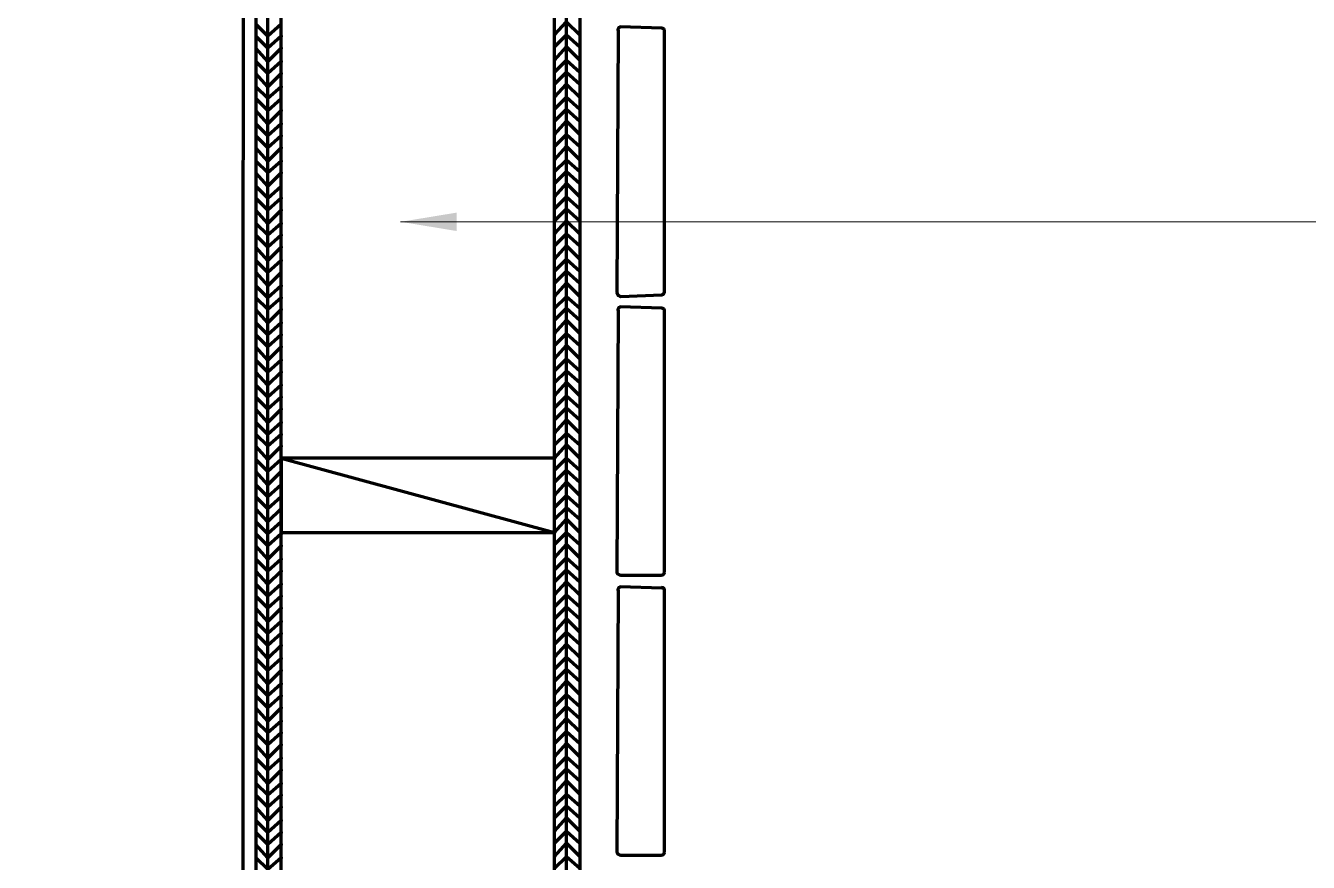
# Model space of a CAD drawing. Extents: x 261 to 424, y 0 to 368.
# Drawn here: x 338.28 to 364.05, y 269.79 to 286.6 of the extents above; entities that cross this region are included whole.
import ezdxf

# ---------------------------------------------------------------- set-up
doc = ezdxf.new("R2010")
doc.units = 0
doc.header["$MEASUREMENT"] = 0
for name, color, linetype, lineweight in [('Dt-Line 1', 9, 'Continuous', 0), ('Dt-Line 3', 7, 'Continuous', 15), ('Dt-Text', 121, 'Continuous', 20)]:
    doc.layers.add(name, color=color, linetype=linetype, lineweight=lineweight)
doc.styles.get("Standard").update_dxf_attribs({"font": 'Arial.ttf'})
doc.dimstyles.new('1 Inch', dxfattribs={"dimtxt": 1.09375, "dimasz": 1.125, "dimexe": 1.125, "dimexo": 0.5625, "dimgap": 0.84375, "dimtad": 1, "dimdec": 4, "dimzin": 3, "dimdsep": 46, "dimlunit": 4, "dimtxsty": 'Standard', "dimblk": 'ARCHTICK', "dimcen": 0.5625, "dimdle": 1.125, "dimclrd": 253, "dimclre": 253, "dimclrt": 256, "dimadec": 0, "dimazin": 0, "dimtfac": 0.6, "dimtdec": 4, "dimtix": 1, "dimtmove": 2, "dimatfit": 0, "dimfxl": 1, "dimfrac": 1, "dimtolj": 1, "dimtzin": 0, "dimlwd": 9, "dimlwe": 9, "dimarcsym": 0})

# ---------------------------------------------------------------- blocks, each defined once
blk = doc.blocks.new('_ArchTick')
at = {"color": 0, "linetype": 'ByBlock', "const_width": 0.15}
blk.add_lwpolyline([(-0.5, -0.5), (0.5, 0.5)], dxfattribs=at)

msp = doc.modelspace()

# ---------------------------------------------------------------- linework, layer by layer
at = {"layer": 'Dt-Line 1', "linetype": 'Continuous', "lineweight": 158}
for points in [[(342.90332, 254.68235), (343.14332, 254.92235), (342.90332, 255.16232), (343.14332, 255.42901), (343.14332, 323.16232), (342.90332, 323.40235), (361.67666, 323.42901)], [(349.14332, 59.16233), (349.14332, 323.16232), (348.90332, 322.92235), (348.90332, 322.92235)], [(348.90332, 286.41565), (349.14332, 286.68235), (349.40999, 286.41565), (349.40999, 286.41565)], [(343.40999, 286.62899), (343.14332, 286.38899), (342.90332, 286.62899)], [(343.40999, 286.38899), (343.14332, 286.14901), (342.90332, 286.38899)], [(348.90332, 286.17568), (349.14332, 286.41565), (349.40999, 286.17568), (349.40999, 286.17568)], [(343.40999, 286.14901), (343.14332, 285.88232), (342.90332, 286.14901)], [(348.90332, 285.90899), (349.14332, 286.17568), (349.40999, 285.90899), (349.40999, 285.90899)], [(343.40999, 285.88232), (343.14332, 285.64232), (342.90332, 285.88232)], [(348.90332, 285.66899), (349.14332, 285.90899), (349.40999, 285.66899), (349.40999, 285.66899)], [(343.40999, 285.64232), (343.14332, 285.37568), (342.90332, 285.64232)], [(348.90332, 285.42901), (349.14332, 285.66899), (349.40999, 285.42901), (349.40999, 285.42901)], [(343.40999, 285.37568), (343.14332, 285.13565), (342.90332, 285.37568)], [(348.90332, 285.16232), (349.14332, 285.42901), (349.40999, 285.16232), (349.40999, 285.16232)], [(342.90332, 285.13565), (343.14332, 284.89568), (343.40999, 285.13565)], [(348.90332, 284.92235), (349.14332, 285.16232), (349.40999, 284.92235), (349.40999, 284.92235)], [(343.40999, 284.89568), (343.14332, 284.62899), (342.90332, 284.89568)], [(348.90332, 284.68235), (349.14332, 284.92235), (349.40999, 284.68235), (349.40999, 284.68235)], [(343.40999, 284.62899), (343.14332, 284.38899), (342.90332, 284.62899)], [(348.90332, 284.41565), (349.14332, 284.68235), (349.40999, 284.41565), (349.40999, 284.41565)], [(343.40999, 284.38899), (343.14332, 284.14901), (342.90332, 284.38899)], [(348.90332, 284.17568), (349.14332, 284.41565), (349.40999, 284.17568), (349.40999, 284.17568)], [(343.40999, 284.14901), (343.14332, 283.88232), (342.90332, 284.14901)], [(348.90332, 283.90899), (349.14332, 284.17568), (349.40999, 283.90899), (349.40999, 283.90899)], [(343.40999, 283.88232), (343.14332, 283.64232), (342.90332, 283.88232)], [(348.90332, 283.66899), (349.14332, 283.90899), (349.40999, 283.66899), (349.40999, 283.66899)], [(343.40999, 283.64232), (343.14332, 283.37568), (342.90332, 283.64232)], [(348.90332, 283.42901), (349.14332, 283.66899), (349.40999, 283.42901), (349.40999, 283.42901)], [(342.90332, 283.37568), (343.14332, 283.13565), (343.40999, 283.37568)], [(348.90332, 283.16232), (349.14332, 283.42901), (349.40999, 283.16232), (349.40999, 283.16232)], [(343.40999, 283.13565), (343.14332, 282.89568), (342.90332, 283.13565)], [(348.90332, 282.92235), (349.14332, 283.16232), (349.40999, 282.92235), (349.40999, 282.92235)], [(343.40999, 282.89568), (343.14332, 282.62899), (342.90332, 282.89568)], [(348.90332, 282.68235), (349.14332, 282.92235), (349.40999, 282.68235), (349.40999, 282.68235)], [(343.40999, 282.62899), (343.14332, 282.38899), (342.90332, 282.62899)], [(348.90332, 282.41565), (349.14332, 282.68235), (349.40999, 282.41565), (349.40999, 282.41565)], [(343.40999, 282.38899), (343.14332, 282.14901), (342.90332, 282.38899)], [(348.90332, 282.17568), (349.14332, 282.41565), (349.40999, 282.17568), (349.40999, 282.17568)], [(343.40999, 282.14901), (343.14332, 281.88232), (342.90332, 282.14901)], [(348.90332, 281.90899), (349.14332, 282.17568), (349.40999, 281.90899), (349.40999, 281.90899)], [(343.40999, 281.88232), (343.14332, 281.64232), (342.90332, 281.88232)], [(348.90332, 281.66899), (349.14332, 281.90899), (349.40999, 281.66899), (349.40999, 281.66899)], [(342.90332, 281.64232), (343.14332, 281.37568), (343.40999, 281.64232)], [(348.90332, 281.42901), (349.14332, 281.66899), (349.40999, 281.42901), (349.40999, 281.42901)], [(343.40999, 281.37568), (343.14332, 281.13565), (342.90332, 281.37568)], [(348.90332, 281.16232), (349.14332, 281.42901), (349.40999, 281.16232), (349.40999, 281.16232)], [(343.40999, 281.13565), (343.14332, 280.89568), (342.90332, 281.13565)], [(348.90332, 280.92235), (349.14332, 281.16232), (349.40999, 280.92235), (349.40999, 280.92235)], [(343.40999, 280.89568), (343.14332, 280.62899), (342.90332, 280.89568)], [(348.90332, 280.68235), (349.14332, 280.92235), (349.40999, 280.68235), (349.40999, 280.68235)], [(343.40999, 280.62899), (343.14332, 280.38899), (342.90332, 280.62899)], [(348.90332, 280.41565), (349.14332, 280.68235), (349.40999, 280.41565), (349.40999, 280.41565)], [(343.40999, 280.38899), (343.14332, 280.14901), (342.90332, 280.38899)], [(348.90332, 280.17568), (349.14332, 280.41565), (349.40999, 280.17568), (349.40999, 280.17568)], [(343.40999, 280.14901), (343.14332, 279.88232), (342.90332, 280.14901)], [(348.90332, 279.90899), (349.14332, 280.17568), (349.40999, 279.90899), (349.40999, 279.90899)], [(343.40999, 279.88232), (343.14332, 279.64232), (342.90332, 279.88232)], [(348.90332, 279.66899), (349.14332, 279.90899), (349.40999, 279.66899), (349.40999, 279.66899)], [(343.40999, 279.64232), (343.14332, 279.37568), (342.90332, 279.64232)], [(348.90332, 279.42901), (349.14332, 279.66899), (349.40999, 279.42901), (349.40999, 279.42901)], [(348.90332, 279.16232), (349.14332, 279.42901), (349.40999, 279.16232), (349.40999, 279.16232)], [(343.40999, 279.37568), (343.14332, 279.13565), (342.90332, 279.37568)], [(348.90332, 278.92235), (349.14332, 279.16232), (349.40999, 278.92235), (349.40999, 278.92235)], [(343.40999, 279.13565), (343.14332, 278.89568), (342.90332, 279.13565)], [(348.90332, 278.68235), (349.14332, 278.92235), (349.40999, 278.68235), (349.40999, 278.68235)], [(343.40999, 278.89568), (343.14332, 278.62899), (342.90332, 278.89568)], [(348.90332, 278.41565), (349.14332, 278.68235), (349.40999, 278.41565), (349.40999, 278.41565)], [(343.40999, 278.62899), (343.14332, 278.38899), (342.90332, 278.62899)], [(343.40999, 278.38899), (343.14332, 278.14901), (342.90332, 278.38899)], [(348.90332, 278.17568), (349.14332, 278.41565), (349.40999, 278.17568), (349.40999, 278.17568)], [(343.40999, 278.14901), (343.14332, 277.88232), (342.90332, 278.14901)], [(348.90332, 277.90899), (349.14332, 278.17568), (349.40999, 277.90899), (349.40999, 277.90899)], [(343.40999, 277.88232), (343.14332, 277.64232), (342.90332, 277.88232)], [(348.90332, 277.66899), (349.14332, 277.90899), (349.40999, 277.66899), (349.40999, 277.66899)], [(343.40999, 277.64232), (343.14332, 277.37568), (342.90332, 277.64232)], [(348.90332, 277.42901), (349.14332, 277.66899), (349.40999, 277.42901), (349.40999, 277.42901)], [(343.40999, 277.37568), (343.14332, 277.13565), (342.90332, 277.37568)], [(348.90332, 277.16232), (349.14332, 277.42901), (349.40999, 277.16232), (349.40999, 277.16232)], [(343.40999, 277.13565), (343.14332, 276.89568), (342.90332, 277.13565)], [(348.90332, 276.92235), (349.14332, 277.16232), (349.40999, 276.92235), (349.40999, 276.92235)], [(343.40999, 276.89568), (343.14332, 276.62899), (342.90332, 276.89568)], [(348.90332, 276.68235), (349.14332, 276.92235), (349.40999, 276.68235), (349.40999, 276.68235)], [(343.40999, 276.62899), (343.14332, 276.38899), (342.90332, 276.62899)], [(348.90332, 276.41565), (349.14332, 276.68235), (349.40999, 276.41565), (349.40999, 276.41565)], [(343.40999, 276.38899), (343.14332, 276.14901), (342.90332, 276.38899)], [(348.90332, 276.17568), (349.14332, 276.41565), (349.40999, 276.17568), (349.40999, 276.17568)], [(343.40999, 276.14901), (343.14332, 275.88232), (342.90332, 276.14901)], [(348.90332, 275.90899), (349.14332, 276.17568), (349.40999, 275.90899), (349.40999, 275.90899)], [(343.40999, 275.88232), (343.14332, 275.64232), (342.90332, 275.88232)], [(348.90332, 275.66899), (349.14332, 275.90899), (349.40999, 275.66899), (349.40999, 275.66899)], [(343.40999, 275.64232), (343.14332, 275.37568), (342.90332, 275.64232)], [(348.90332, 275.42901), (349.14332, 275.66899), (349.40999, 275.42901), (349.40999, 275.42901)], [(343.40999, 275.37568), (343.14332, 275.13565), (342.90332, 275.37568)], [(348.90332, 275.16232), (349.14332, 275.42901), (349.40999, 275.16232), (349.40999, 275.16232)], [(343.40999, 275.13565), (343.14332, 274.89568), (342.90332, 275.13565)], [(348.90332, 274.92235), (349.14332, 275.16232), (349.40999, 274.92235), (349.40999, 274.92235)], [(343.40999, 274.89568), (343.14332, 274.62899), (342.90332, 274.89568)], [(348.90332, 274.68235), (349.14332, 274.92235), (349.40999, 274.68235), (349.40999, 274.68235)], [(343.40999, 274.62899), (343.14332, 274.38899), (342.90332, 274.62899)], [(348.90332, 274.41565), (349.14332, 274.68235), (349.40999, 274.41565), (349.40999, 274.41565)], [(343.40999, 274.38899), (343.14332, 274.14901), (342.90332, 274.38899)], [(348.90332, 274.17568), (349.14332, 274.41565), (349.40999, 274.17568), (349.40999, 274.17568)], [(343.40999, 274.14901), (343.14332, 273.88232), (342.90332, 274.14901)], [(348.90332, 273.90899), (349.14332, 274.17568), (349.40999, 273.90899), (349.40999, 273.90899)], [(343.40999, 273.88232), (343.14332, 273.64232), (342.90332, 273.88232)], [(348.90332, 273.66899), (349.14332, 273.90899), (349.40999, 273.66899), (349.40999, 273.66899)], [(343.40999, 273.64232), (343.14332, 273.37568), (342.90332, 273.64232)], [(348.90332, 273.42901), (349.14332, 273.66899), (349.40999, 273.42901), (349.40999, 273.42901)], [(343.40999, 273.37568), (343.14332, 273.13565), (342.90332, 273.37568)], [(348.90332, 273.16232), (349.14332, 273.42901), (349.40999, 273.16232), (349.40999, 273.16232)], [(343.40999, 273.13565), (343.14332, 272.89568), (342.90332, 273.13565)], [(348.90332, 272.92235), (349.14332, 273.16232), (349.40999, 272.92235), (349.40999, 272.92235)], [(343.40999, 272.89568), (343.14332, 272.62899), (342.90332, 272.89568)], [(348.90332, 272.68235), (349.14332, 272.92235), (349.40999, 272.68235), (349.40999, 272.68235)], [(343.40999, 272.62899), (343.14332, 272.38899), (342.90332, 272.62899)], [(348.90332, 272.41565), (349.14332, 272.68235), (349.40999, 272.41565), (349.40999, 272.41565)], [(343.40999, 272.38899), (343.14332, 272.14901), (342.90332, 272.38899)], [(348.90332, 272.17568), (349.14332, 272.41565), (349.40999, 272.17568), (349.40999, 272.17568)], [(343.40999, 272.14901), (343.14332, 271.88232), (342.90332, 272.14901)], [(348.90332, 271.90899), (349.14332, 272.17568), (349.40999, 271.90899), (349.40999, 271.90899)], [(343.40999, 271.88232), (343.14332, 271.64232), (342.90332, 271.88232)], [(348.90332, 271.66899), (349.14332, 271.90899), (349.40999, 271.66899), (349.40999, 271.66899)], [(343.40999, 271.64232), (343.14332, 271.37568), (342.90332, 271.64232)], [(348.90332, 271.42901), (349.14332, 271.66899), (349.40999, 271.42901), (349.40999, 271.42901)], [(348.90332, 271.16232), (349.14332, 271.42901), (349.40999, 271.16232), (349.40999, 271.16232)], [(343.40999, 271.37568), (343.14332, 271.13565), (342.90332, 271.37568)], [(343.40999, 271.13565), (343.14332, 270.89568), (342.90332, 271.13565)], [(348.90332, 270.92235), (349.14332, 271.16232), (349.40999, 270.92235), (349.40999, 270.92235)], [(348.90332, 270.68235), (349.14332, 270.92235), (349.40999, 270.68235), (349.40999, 270.68235)], [(343.40999, 270.89568), (343.14332, 270.62899), (342.90332, 270.89568)], [(348.90332, 270.41565), (349.14332, 270.68235), (349.40999, 270.41565), (349.40999, 270.41565)], [(343.40999, 270.62899), (343.14332, 270.38899), (342.90332, 270.62899)], [(348.90332, 270.17568), (349.14332, 270.41565), (349.40999, 270.17568), (349.40999, 270.17568)], [(343.40999, 270.38899), (343.14332, 270.14901), (342.90332, 270.38899)], [(343.40999, 270.14901), (343.14332, 269.88232), (342.90332, 270.14901)], [(348.90332, 269.90899), (349.14332, 270.17568), (349.40999, 269.90899), (349.40999, 269.90899)], [(343.40999, 269.88232), (343.14332, 269.64232), (342.90332, 269.88232)], [(348.90332, 269.66899), (349.14332, 269.90899), (349.40999, 269.66899), (349.40999, 269.66899)]]:
    msp.add_lwpolyline(points, dxfattribs=at)
for p in [(343.40999, 286.38899), (348.90332, 286.41565), (349.40999, 286.41565), (343.40999, 286.14901), (348.90332, 286.17568), (349.40999, 286.17568), (343.40999, 285.88232), (348.90332, 285.90899), (349.40999, 285.90899), (343.40999, 285.64232), (348.90332, 285.66899), (349.40999, 285.66899), (343.40999, 285.37568), (348.90332, 285.42901), (349.40999, 285.42901), (348.90332, 285.16232), (349.40999, 285.16232), (343.40999, 284.89568), (348.90332, 284.92235), (349.40999, 284.92235), (343.40999, 284.62899), (348.90332, 284.68235), (349.40999, 284.68235), (343.40999, 284.38899), (348.90332, 284.41565), (349.40999, 284.41565), (343.40999, 284.14901), (348.90332, 284.17568), (349.40999, 284.17568), (343.40999, 283.88232), (348.90332, 283.90899), (349.40999, 283.90899), (343.40999, 283.64232), (348.90332, 283.66899), (349.40999, 283.66899), (348.90332, 283.42901), (349.40999, 283.42901), (343.40999, 283.13565), (348.90332, 283.16232), (349.40999, 283.16232), (343.40999, 282.89568), (348.90332, 282.92235), (349.40999, 282.92235), (343.40999, 282.62899), (348.90332, 282.68235), (349.40999, 282.68235), (343.40999, 282.38899), (348.90332, 282.41565), (349.40999, 282.41565), (343.40999, 282.14901), (348.90332, 282.17568), (349.40999, 282.17568), (343.40999, 281.88232), (348.90332, 281.90899), (349.40999, 281.90899), (348.90332, 281.66899), (349.40999, 281.66899), (343.40999, 281.37568), (348.90332, 281.42901), (349.40999, 281.42901), (343.40999, 281.13565), (348.90332, 281.16232), (349.40999, 281.16232), (343.40999, 280.89568), (348.90332, 280.92235), (349.40999, 280.92235), (343.40999, 280.62899), (348.90332, 280.68235), (349.40999, 280.68235), (343.40999, 280.38899), (348.90332, 280.41565), (349.40999, 280.41565), (343.40999, 280.14901), (348.90332, 280.17568), (349.40999, 280.17568), (343.40999, 279.88232), (348.90332, 279.90899), (349.40999, 279.90899), (343.40999, 279.64232), (348.90332, 279.66899), (348.90332, 279.42901), (349.40999, 279.66899), (349.40999, 279.42901), (343.40999, 279.37568), (348.90332, 279.16232), (349.40999, 279.16232), (343.40999, 279.13565), (348.90332, 278.92235), (349.40999, 278.92235), (343.40999, 278.89568), (348.90332, 278.68235), (349.40999, 278.68235), (343.40999, 278.62899), (343.40999, 278.38899), (348.90332, 278.41565), (349.40999, 278.41565), (343.40999, 278.14901), (348.90332, 278.17568), (349.40999, 278.17568), (343.40999, 277.88232), (348.90332, 277.90899), (349.40999, 277.90899), (343.40999, 277.64232), (348.90332, 277.66899), (349.40999, 277.66899), (343.40999, 277.37568), (348.90332, 277.42901), (349.40999, 277.42901), (343.40999, 277.13565), (348.90332, 277.16232), (349.40999, 277.16232), (343.40999, 276.89568), (348.90332, 276.92235), (349.40999, 276.92235), (343.40999, 276.62899), (348.90332, 276.68235), (349.40999, 276.68235), (343.40999, 276.38899), (348.90332, 276.41565), (349.40999, 276.41565), (343.40999, 276.14901), (348.90332, 276.17568), (349.40999, 276.17568), (343.40999, 275.88232), (348.90332, 275.90899), (349.40999, 275.90899), (343.40999, 275.64232), (348.90332, 275.66899), (349.40999, 275.66899), (343.40999, 275.37568), (348.90332, 275.42901), (349.40999, 275.42901), (343.40999, 275.13565), (348.90332, 275.16232), (349.40999, 275.16232), (343.40999, 274.89568), (348.90332, 274.92235), (349.40999, 274.92235), (343.40999, 274.62899), (348.90332, 274.68235), (349.40999, 274.68235), (343.40999, 274.38899), (348.90332, 274.41565), (349.40999, 274.41565), (343.40999, 274.14901), (348.90332, 274.17568), (349.40999, 274.17568), (343.40999, 273.88232), (348.90332, 273.90899), (349.40999, 273.90899), (343.40999, 273.64232), (348.90332, 273.66899), (349.40999, 273.66899), (343.40999, 273.37568), (348.90332, 273.42901), (349.40999, 273.42901), (343.40999, 273.13565), (348.90332, 273.16232), (349.40999, 273.16232), (343.40999, 272.89568), (348.90332, 272.92235), (349.40999, 272.92235), (343.40999, 272.62899), (348.90332, 272.68235), (349.40999, 272.68235), (343.40999, 272.38899), (348.90332, 272.41565), (349.40999, 272.41565), (343.40999, 272.14901), (348.90332, 272.17568), (349.40999, 272.17568), (343.40999, 271.88232), (348.90332, 271.90899), (349.40999, 271.90899), (343.40999, 271.64232), (348.90332, 271.66899), (348.90332, 271.42901), (349.40999, 271.66899), (349.40999, 271.42901), (343.40999, 271.37568), (343.40999, 271.13565), (348.90332, 271.16232), (348.90332, 270.92235), (349.40999, 271.16232), (349.40999, 270.92235), (343.40999, 270.89568), (348.90332, 270.68235), (349.40999, 270.68235), (343.40999, 270.62899), (348.90332, 270.41565), (349.40999, 270.41565), (343.40999, 270.38899), (343.40999, 270.14901), (348.90332, 270.17568), (349.40999, 270.17568), (343.40999, 269.88232), (348.90332, 269.90899), (349.40999, 269.90899)]:
    msp.add_point(p, dxfattribs=at)
at = {"layer": 'Dt-Line 3', "linetype": 'Continuous', "lineweight": 70}
msp.add_line((343.40999, 277.90899), (348.90332, 276.41565), dxfattribs=at)
at = {"layer": 'Dt-Line 3', "linetype": 'Continuous', "lineweight": 140}
msp.add_lwpolyline([(363.14332, 321.61568), (363.11665, 323.97565, 0.24611095), (363.06502, 324.07435, 0.24607571), (362.95666, 324.09568), (362.50332, 323.93565), (343.12999, 323.93565, 0.41421921), (342.66332, 323.42901), (342.63666, 260.18899, -0.41417467), (342.15666, 259.66899), (282.87665, 259.66899)], format="xyb", dxfattribs=at)
at = {"layer": 'Dt-Line 3', "linetype": 'Continuous', "lineweight": 211}
for points in [[(342.90332, 255.42901), (343.40999, 255.42901), (343.40999, 323.16232), (342.90332, 323.16232)], [(343.40999, 276.41565), (348.90332, 276.41565), (348.90332, 277.90899), (343.40999, 277.90899)]]:
    msp.add_lwpolyline(points, close=True, dxfattribs=at)
msp.add_lwpolyline([(349.40999, 323.16232), (349.40999, 59.16233), (348.90332, 59.16233), (348.90332, 323.16232)], dxfattribs=at)
at = {"layer": 'Dt-Line 3', "linetype": 'Continuous', "lineweight": 158}
for points in [[(351.11652, 286.50901, 0.41422883), (351.06332, 286.54899), (350.22332, 286.57546, 0.41421353), (350.18332, 286.49565), (350.1569, 281.25568, 0.41434378), (350.23665, 281.16232), (351.0608, 281.18986), (351.09713, 281.20851), (351.11665, 281.24232)], [(351.11665, 275.61568), (351.11658, 280.88232, 0.41436006), (351.06332, 280.92235), (350.22332, 280.94908, 0.41434318), (350.18332, 280.86901), (350.15686, 275.62899, 0.41435848), (350.23665, 275.56235), (351.04999, 275.56228, 0.41437543)], [(351.11665, 269.98901), (351.11578, 275.26649), (351.09713, 275.30281), (351.06332, 275.29565), (350.22332, 275.32234, 0.41413165), (350.18332, 275.24232), (350.15648, 270.00232, 0.41413189), (350.23665, 269.93565), (351.04999, 269.93558, 0.41414837)]]:
    msp.add_lwpolyline(points, format="xyb", close=True, dxfattribs=at)
for points in [[(351.11665, 281.25568), (351.08511, 281.19898), (351.10921, 281.22502), (351.05545, 281.18921)], [(351.04999, 275.32235), (351.10667, 275.29079), (351.08063, 275.3149), (351.11643, 275.26114)]]:
    msp.add_lwpolyline(points, dxfattribs=at)

# ---------------------------------------------------------------- leaders
at = {"layer": 'Dt-Text', "annotation_type": 0, "has_hookline": 1, "hookline_direction": 0, "text_width": 20.23363}
msp.add_leader([(345.81258, 282.66042), (365.09656, 282.66042)], dimstyle='1 Inch', override={"dimgap": 0.84375, "dimtad": 0}, dxfattribs=at)

doc.saveas('drawing.dxf')
